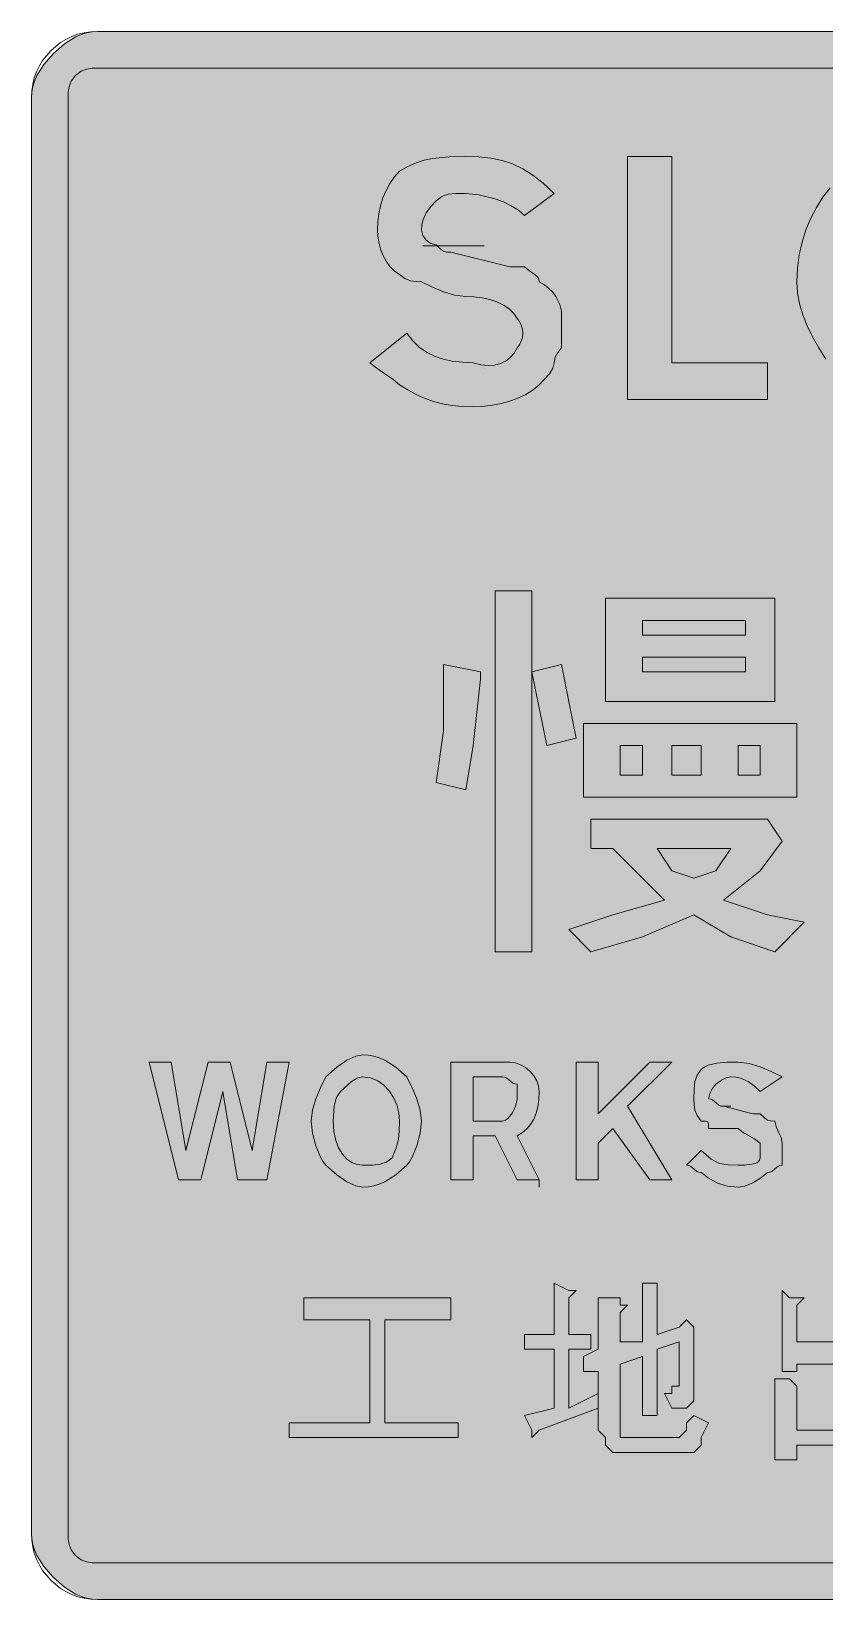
# Model space of a CAD drawing. Header units: metres. Extents: x 149 to 418, y 8 to 263.
# Drawn here: x 149.5 to 278.8, y 7.7 to 263.3 of the extents above; entities that cross this region are included whole.
import ezdxf

# ---------------------------------------------------------------- set-up
doc = ezdxf.new("R2010")
doc.units = ezdxf.units.M
for name, color, linetype, true_color in [('FILL_RED_FF0000', 7, 'Continuous', 0xff0000), ('FILL_WHITE_FFFFFF', 7, 'Continuous', 0xffffff), ('STROKE_RED_FF0000', 7, 'Continuous', 0xff0000), ('STROKE_WHITE_FFFFFF', 7, 'Continuous', 0xffffff)]:
    doc.layers.add(name, color=color, linetype=linetype, true_color=true_color)

msp = doc.modelspace()

# ---------------------------------------------------------------- hatches: boundary and pattern name
at = {"layer": 'FILL_RED_FF0000', "true_color": 0xff0000}
h = msp.add_hatch(color=7, dxfattribs=at)
h.dxf.hatch_style = 1
h.paths.add_polyline_path([(159.39, 13.7), (158.49, 13.83), (157.59, 14.19), (156.69, 14.88), (156, 15.78), (155.64, 16.68), (155.51, 17.58), (155.49, 18.48), (155.49, 252.48), (155.51, 253.38), (155.64, 254.28), (156, 255.18), (156.69, 256.08), (157.59, 256.77), (158.49, 257.13), (159.39, 257.26), (160.29, 257.28), (407.49, 257.28), (409.08, 257.26), (410.34, 257.13), (411.37, 256.77), (412.29, 256.08), (412.98, 255.18), (413.34, 254.28), (413.47, 253.38), (413.49, 252.48), (413.49, 18.48), (413.47, 17.58), (413.34, 16.68), (412.98, 15.78), (412.29, 14.88), (411.37, 14.19), (410.34, 13.83), (409.08, 13.7), (407.49, 13.68), (160.29, 13.68), (159.39, 13.7)])
at = {"layer": 'FILL_WHITE_FFFFFF', "true_color": 0xffffff}
h = msp.add_hatch(color=7, dxfattribs=at)
h.dxf.hatch_style = 1
h.paths.add_polyline_path([(159.39, 7.74), (158.49, 7.9), (157.59, 8.19), (156.69, 8.58), (154.89, 9.7), (153.09, 11.28), (151.51, 13.08), (150.39, 14.88), (150, 15.78), (149.71, 16.68), (149.55, 17.58), (149.49, 18.48), (149.49, 252.48), (149.55, 253.38), (149.71, 254.28), (150, 255.18), (150.39, 256.08), (151.51, 257.88), (153.09, 259.68), (154.89, 261.25), (156.69, 262.38), (157.59, 262.77), (158.49, 263.05), (159.39, 263.22), (160.29, 263.28), (407.49, 263.28), (409.08, 263.26), (410.34, 263.13), (411.37, 262.77), (412.29, 262.08), (413.19, 261.87), (414.09, 261.33), (415.89, 259.68), (416.6, 258.78), (417.09, 257.88), (417.58, 256.98), (418.29, 256.08), (418.29, 252.48), (418.29, 18.48), (418.25, 16.68), (417.99, 14.88), (417.7, 13.98), (417.28, 13.08), (416.68, 12.18), (415.89, 11.28), (414.07, 9.7), (413.13, 9.09), (412.14, 8.58), (411.1, 8.19), (409.98, 7.9), (408.79, 7.74), (407.49, 7.68), (160.29, 7.68), (159.39, 7.74)])
h = msp.add_hatch(color=7, dxfattribs=at)
h.dxf.hatch_style = 1
h.paths.add_polyline_path([(227.49, 224.88), (229.89, 224.88), (230.77, 224.17), (231.54, 223.68), (232.08, 223.19), (232.24, 222.88), (232.29, 222.48), (233.13, 221.98), (233.86, 221.39), (234.48, 220.75), (234.99, 220.08), (235.66, 218.77), (235.89, 217.68), (235.89, 215.28), (235.89, 214.08), (235.89, 212.88), (235.89, 211.68), (235.29, 210.93), (234.88, 210.16), (234.69, 209.28), (234.48, 208.38), (233.94, 207.48), (232.29, 205.68), (231.28, 204.84), (230.1, 204.1), (228.77, 203.49), (227.34, 202.98), (225.86, 202.59), (224.36, 202.3), (222.89, 202.14), (221.49, 202.08), (219.74, 202.14), (218.1, 202.3), (216.53, 202.59), (215.04, 202.98), (213.6, 203.49), (212.21, 204.1), (210.84, 204.84), (209.49, 205.68), (208.4, 206.58), (207.09, 207.48), (205.78, 208.38), (204.69, 209.28), (210.69, 214.08), (211.65, 212.84), (212.71, 211.81), (213.9, 210.98), (215.19, 210.33), (216.6, 209.85), (218.11, 209.52), (219.75, 209.34), (221.49, 209.28), (222.78, 208.94), (223.96, 208.81), (225.03, 208.88), (225.99, 209.13), (226.83, 209.55), (227.56, 210.12), (228.18, 210.84), (228.69, 211.68), (229.08, 212.18), (229.36, 212.77), (229.53, 213.41), (229.59, 214.08), (229.53, 214.75), (229.36, 215.39), (229.08, 215.98), (228.69, 216.48), (228.13, 217.32), (227.38, 218.05), (226.45, 218.67), (225.39, 219.18), (224.21, 219.57), (222.95, 219.85), (221.64, 220.02), (220.29, 220.08), (218.49, 220.29), (216.69, 220.83), (214.89, 221.6), (213.09, 222.48), (212.19, 222.5), (211.29, 222.63), (210.39, 222.99), (209.49, 223.68), (208.65, 224.24), (207.91, 224.97), (207.3, 225.85), (206.79, 226.83), (206.4, 227.86), (206.11, 228.91), (205.95, 229.93), (205.89, 230.88), (205.95, 232.23), (206.11, 233.56), (206.4, 234.87), (206.79, 236.13), (207.3, 237.34), (207.91, 238.47), (208.65, 239.53), (209.49, 240.48), (210.84, 241.27), (212.19, 241.87), (213.54, 242.29), (214.89, 242.58), (217.59, 242.84), (220.29, 242.88), (222.43, 242.82), (224.4, 242.62), (226.22, 242.25), (227.94, 241.68), (229.61, 240.89), (231.26, 239.84), (232.94, 238.52), (234.69, 236.88), (229.89, 233.28), (228.89, 234.12), (227.71, 234.85), (226.43, 235.47), (225.09, 235.98), (222.46, 236.65), (220.29, 236.88), (218.7, 236.86), (217.44, 236.73), (216.41, 236.37), (215.49, 235.68), (214.61, 234.76), (213.84, 233.73), (213.3, 232.47), (213.14, 231.73), (213.09, 230.88), (213.3, 230), (213.84, 229.23), (214.61, 228.69), (215.49, 228.48), (216.2, 227.79), (216.69, 227.43), (217.18, 227.3), (217.89, 227.28), (227.49, 224.88)])
h = msp.add_hatch(color=7, dxfattribs=at)
h.dxf.hatch_style = 1
h.paths.add_polyline_path([(246.69, 242.88), (253.89, 242.88), (253.89, 209.28), (269.49, 209.28), (269.49, 203.28), (246.69, 203.28), (246.69, 242.88)])
h = msp.add_hatch(color=7, dxfattribs=at)
h.dxf.hatch_style = 1
h.paths.add_polyline_path([(295.87, 243.65), (297.63, 243.13), (299.34, 242.43), (301, 241.56), (302.58, 240.54), (304.09, 239.37), (305.49, 238.08), (306.73, 236.28), (307.76, 234.46), (308.59, 232.62), (309.24, 230.73), (309.72, 228.79), (310.05, 226.77), (310.23, 224.68), (310.29, 222.48), (310.21, 220.47), (309.96, 218.5), (309.55, 216.59), (309, 214.74), (308.29, 212.96), (307.44, 211.28), (306.46, 209.7), (305.34, 208.23), (304.1, 206.89), (302.73, 205.69), (301.25, 204.64), (299.66, 203.75), (297.96, 203.04), (296.16, 202.51), (294.27, 202.19), (292.29, 202.08), (290.89, 202.14), (289.4, 202.34), (287.86, 202.71), (286.29, 203.28), (284.72, 204.07), (283.18, 205.12), (281.69, 206.44), (280.29, 208.08), (279, 209.88), (277.83, 211.68), (276.81, 213.48), (275.94, 215.28), (275.24, 217.08), (274.72, 218.88), (274.4, 220.68), (274.29, 222.48), (274.39, 224.7), (274.67, 226.85), (275.13, 228.93), (275.75, 230.92), (276.53, 232.81), (277.45, 234.59), (278.51, 236.25), (279.69, 237.78), (280.98, 239.17), (282.38, 240.41), (283.86, 241.49), (285.43, 242.39), (287.06, 243.11), (288.76, 243.64), (290.51, 243.97), (292.29, 244.08), (294.09, 243.97), (295.87, 243.65)])
h.paths.add_polyline_path([(290.49, 237.84), (289.59, 237.51), (288.69, 237.03), (287.79, 236.38), (286.89, 235.55), (285.99, 234.52), (285.09, 233.28), (284.25, 232.27), (283.52, 231.09), (282.9, 229.76), (282.39, 228.33), (282, 226.85), (281.71, 225.35), (281.55, 223.88), (281.49, 222.48), (281.55, 221.13), (281.71, 219.79), (281.97, 218.48), (282.33, 217.19), (283.33, 214.76), (283.94, 213.63), (284.64, 212.58), (285.41, 211.61), (286.24, 210.74), (287.13, 209.97), (288.07, 209.32), (289.07, 208.79), (290.1, 208.4), (291.18, 208.16), (292.29, 208.08), (293.59, 208.14), (294.78, 208.32), (295.9, 208.65), (296.94, 209.13), (297.93, 209.78), (298.87, 210.61), (299.79, 211.64), (300.69, 212.88), (301.53, 213.83), (302.27, 214.89), (302.88, 216.02), (303.39, 217.23), (303.78, 218.49), (304.06, 219.8), (304.23, 221.13), (304.29, 222.48), (304.23, 224.04), (304.07, 225.56), (303.8, 227.04), (303.43, 228.46), (302.96, 229.82), (302.39, 231.11), (301.73, 232.31), (300.99, 233.43), (300.16, 234.45), (299.25, 235.36), (298.26, 236.15), (297.2, 236.82), (296.07, 237.36), (294.87, 237.75), (293.61, 238), (292.29, 238.08), (291.39, 238.02), (290.49, 237.84)], flags=16)
h = msp.add_hatch(color=7, dxfattribs=at)
h.dxf.hatch_style = 1
h.paths.add_polyline_path([(231.09, 172.08), (231.09, 170.88), (231.09, 169.68), (231.09, 113.28), (225.09, 113.28), (225.09, 172.08), (231.09, 172.08)])
h = msp.add_hatch(color=7, dxfattribs=at)
h.dxf.hatch_style = 1
h.paths.add_polyline_path([(243.09, 154.08), (243.09, 170.88), (270.69, 170.88), (270.69, 154.08), (243.09, 154.08)])
h.paths.add_polyline_path([(249.09, 167.28), (249.09, 164.88), (265.89, 164.88), (265.89, 167.28), (249.09, 167.28)], flags=16)
h.paths.add_polyline_path([(265.89, 161.28), (249.09, 161.28), (249.09, 158.88), (265.89, 158.88), (265.89, 161.28)], flags=16)
h = msp.add_hatch(color=7, dxfattribs=at)
h.dxf.hatch_style = 1
h.paths.add_polyline_path([(216.69, 149.28), (216.69, 160.08), (222.69, 158.88), (222.69, 157.68), (221.49, 146.88), (220.29, 139.68), (215.49, 140.88), (216.69, 149.28)])
h = msp.add_hatch(color=7, dxfattribs=at)
h.dxf.hatch_style = 1
h.paths.add_polyline_path([(237.09, 154.08), (238.29, 148.08), (233.49, 146.88), (231.09, 158.88), (235.89, 160.08), (237.09, 154.08)])
h = msp.add_hatch(color=7, dxfattribs=at)
h.dxf.hatch_style = 1
h.paths.add_polyline_path([(239.49, 150.48), (274.29, 150.48), (274.29, 138.48), (239.49, 138.48), (239.49, 150.48)])
h.paths.add_polyline_path([(253.89, 142.08), (258.69, 142.08), (258.69, 146.88), (253.89, 146.88), (253.89, 142.08)], flags=16)
h.paths.add_polyline_path([(245.49, 146.88), (245.49, 142.08), (249.09, 142.08), (249.09, 146.88), (245.49, 146.88)], flags=16)
h.paths.add_polyline_path([(268.29, 146.88), (264.69, 146.88), (264.69, 142.08), (268.29, 142.08), (268.29, 146.88)], flags=16)
h = msp.add_hatch(color=7, dxfattribs=at)
h.dxf.hatch_style = 1
h.paths.add_polyline_path([(269.49, 134.88), (271.89, 131.28), (268.29, 126.48), (262.29, 121.68), (269.49, 119.28), (275.49, 118.08), (270.69, 113.28), (263.49, 115.68), (257.49, 119.28), (249.09, 115.68), (240.69, 113.28), (237.09, 116.88), (244.29, 119.28), (252.69, 121.68), (249.09, 125.28), (244.29, 130.08), (240.69, 130.08), (240.69, 134.88), (268.29, 134.88), (269.49, 134.88)])
h.paths.add_polyline_path([(257.49, 125.28), (261.09, 126.48), (263.49, 130.08), (251.49, 130.08), (253.89, 126.48), (257.49, 125.28)], flags=16)
h = msp.add_hatch(color=7, dxfattribs=at)
h.dxf.hatch_style = 1
h.paths.add_polyline_path([(177.09, 76.08), (173.49, 76.08), (168.69, 95.28), (172.29, 95.28), (174.69, 80.88), (178.29, 95.28), (181.89, 95.28), (185.49, 80.88), (187.89, 95.28), (191.49, 95.28), (187.89, 76.08), (183.09, 76.08), (180.69, 90.48), (177.09, 76.08)])
h = msp.add_hatch(color=7, dxfattribs=at)
h.dxf.hatch_style = 1
h.paths.add_polyline_path([(205.29, 96.25), (206.19, 95.97), (207.09, 95.58), (208.89, 94.45), (210.69, 92.88), (211.57, 91.08), (212.34, 89.28), (212.88, 87.48), (213.09, 85.68), (212.88, 83.71), (212.34, 81.63), (211.57, 79.77), (211.14, 79.04), (210.69, 78.48), (208.89, 76.9), (207.09, 75.78), (206.19, 75.39), (205.29, 75.1), (204.39, 74.94), (203.49, 74.88), (202.38, 75.1), (200.94, 75.78), (199.27, 76.9), (197.49, 78.48), (197.04, 79.04), (196.61, 79.77), (195.84, 81.63), (195.3, 83.71), (195.09, 85.68), (195.3, 87.48), (195.84, 89.28), (196.61, 91.08), (197.49, 92.88), (199.27, 94.45), (200.94, 95.58), (202.38, 96.25), (203.49, 96.48), (204.39, 96.42), (205.29, 96.25)])
h.paths.add_polyline_path([(201.69, 92.13), (199.89, 90.48), (199.49, 89.98), (199.2, 89.39), (198.84, 88.08), (198.69, 85.68), (198.8, 83.99), (199.1, 82.53), (199.58, 81.29), (200.19, 80.28), (200.92, 79.49), (201.73, 78.93), (202.59, 78.59), (203.49, 78.48), (205.08, 78.5), (206.34, 78.63), (207.37, 78.99), (208.29, 79.68), (208.98, 81.29), (209.34, 82.68), (209.47, 84.07), (209.49, 85.68), (209.38, 87.02), (209.06, 88.32), (208.54, 89.54), (207.84, 90.63), (206.97, 91.55), (205.95, 92.26), (204.78, 92.72), (203.49, 92.88), (202.59, 92.67), (201.69, 92.13)], flags=16)
h = msp.add_hatch(color=7, dxfattribs=at)
h.dxf.hatch_style = 1
h.paths.add_polyline_path([(225.09, 83.28), (221.49, 83.28), (221.49, 76.08), (217.89, 76.08), (217.89, 95.28), (227.49, 95.28), (228.39, 95.17), (229.25, 94.87), (230.06, 94.39), (230.79, 93.78), (231.4, 93.05), (231.88, 92.24), (232.18, 91.38), (232.29, 90.48), (232.23, 89.19), (232.06, 88), (231.78, 86.94), (231.39, 85.98), (230.88, 85.14), (230.26, 84.4), (229.53, 83.79), (228.69, 83.28), (232.29, 76.08), (228.69, 76.08), (225.09, 83.28)])
h.paths.add_polyline_path([(226.74, 85.79), (227.17, 86.07), (227.94, 87.03), (228.48, 88.21), (228.69, 89.28), (228.69, 91.68), (228.29, 91.73), (227.98, 91.87), (227.49, 92.28), (227, 92.69), (226.69, 92.83), (226.29, 92.88), (221.49, 92.88), (221.49, 85.68), (226.29, 85.68), (226.74, 85.79)], flags=16)
h = msp.add_hatch(color=7, dxfattribs=at)
h.dxf.hatch_style = 1
h.paths.add_polyline_path([(253.89, 76.08), (250.29, 76.08), (244.29, 84.48), (241.89, 82.08), (241.89, 76.08), (238.29, 76.08), (238.29, 95.28), (241.89, 95.28), (241.89, 86.88), (250.29, 95.28), (253.89, 95.28), (246.69, 88.08), (253.89, 76.08)])
h = msp.add_hatch(color=7, dxfattribs=at)
h.dxf.hatch_style = 1
h.paths.add_polyline_path([(267.09, 86.88), (268.29, 86.88), (269, 86.19), (269.49, 85.83), (269.98, 85.7), (270.69, 85.68), (270.88, 84.78), (271.29, 83.88), (271.7, 82.98), (271.89, 82.08), (271.89, 80.88), (271.89, 79.68), (271.89, 78.48), (271.49, 78.43), (271.18, 78.29), (270.69, 77.88), (270.2, 77.47), (269.89, 77.33), (269.49, 77.28), (268.4, 76.4), (267.09, 75.63), (265.78, 75.09), (264.69, 74.88), (262.91, 75.09), (261.24, 75.63), (259.8, 76.4), (258.69, 77.28), (258.29, 77.33), (257.98, 77.47), (257.49, 77.88), (257, 78.29), (256.69, 78.43), (256.29, 78.48), (258.69, 80.88), (260.3, 79.49), (261.01, 79.07), (261.69, 78.78), (263.08, 78.52), (264.69, 78.48), (265.76, 78.5), (266.94, 78.63), (267.47, 78.77), (267.9, 78.99), (268.18, 79.28), (268.29, 79.68), (268.29, 82.08), (267.39, 82.79), (266.49, 83.28), (265.59, 83.77), (264.69, 84.48), (259.89, 84.48), (259.87, 85.17), (259.74, 85.53), (259.38, 85.66), (258.69, 85.68), (258, 86.58), (257.64, 87.48), (257.51, 88.38), (257.49, 89.28), (257.51, 90.87), (257.64, 92.13), (258, 93.16), (258.69, 94.08), (259.19, 94.48), (259.8, 94.77), (261.24, 95.13), (262.91, 95.26), (264.69, 95.28), (266.49, 95.07), (268.29, 94.53), (270.09, 93.76), (271.89, 92.88), (268.29, 90.48), (267.37, 91.36), (266.34, 92.13), (265.08, 92.67), (264.34, 92.83), (263.49, 92.88), (262.74, 92.73), (261.97, 92.37), (261.09, 91.68), (260.49, 90.93), (260.08, 90.16), (259.89, 89.28), (260.29, 89.23), (260.6, 89.09), (261.09, 88.68), (261.58, 88.27), (261.89, 88.13), (262.29, 88.08), (267.09, 86.88)])
h = msp.add_hatch(color=7, dxfattribs=at)
h.dxf.hatch_style = 1
h.paths.add_polyline_path([(229.89, 50.88), (234.69, 50.88), (234.69, 59.28), (237.09, 58.08), (238.29, 58.08), (237.09, 56.88), (237.09, 50.88), (240.69, 50.88), (240.69, 48.48), (237.09, 48.48), (237.09, 38.88), (241.89, 41.28), (241.89, 38.88), (232.29, 35.28), (231.09, 34.08), (231.09, 35.28), (229.89, 37.68), (234.69, 38.88), (234.69, 48.48), (229.89, 48.48), (229.89, 50.88)])
h = msp.add_hatch(color=7, dxfattribs=at)
h.dxf.hatch_style = 1
h.paths.add_polyline_path([(251.49, 50.88), (255.09, 52.08), (256.29, 53.28), (257.49, 52.08), (257.49, 42.48), (257.49, 41.28), (257.49, 40.08), (256.29, 38.88), (255.09, 38.88), (253.89, 38.88), (252.69, 41.28), (253.89, 41.28), (253.89, 42.48), (255.09, 42.48), (255.09, 43.68), (255.09, 44.88), (255.09, 49.68), (251.49, 48.48), (251.49, 37.68), (249.09, 37.68), (249.09, 47.28), (245.49, 46.08), (245.49, 35.28), (245.49, 34.08), (246.69, 34.08), (247.89, 34.08), (253.89, 34.08), (255.09, 34.08), (256.29, 35.28), (256.29, 36.48), (257.49, 37.68), (259.89, 36.48), (258.69, 34.08), (258.69, 32.88), (257.49, 31.68), (255.09, 31.68), (246.69, 31.68), (244.29, 31.68), (243.09, 32.88), (243.09, 34.08), (241.89, 35.28), (241.89, 44.88), (239.49, 44.88), (239.49, 47.28), (241.89, 48.48), (241.89, 56.88), (245.49, 56.88), (245.49, 55.68), (246.69, 55.68), (245.49, 54.48), (245.49, 49.68), (249.09, 49.68), (249.09, 59.28), (251.49, 59.28), (251.49, 58.08), (251.49, 50.88)])
h = msp.add_hatch(color=7, dxfattribs=at)
h.dxf.hatch_style = 1
h.paths.add_polyline_path([(274.29, 56.88), (275.49, 56.88), (274.29, 55.68), (274.29, 49.68), (282.69, 49.68), (282.69, 60.48), (285.09, 59.28), (286.29, 59.28), (285.09, 58.08), (285.09, 49.68), (293.49, 49.68), (293.49, 58.08), (294.69, 56.88), (295.89, 56.88), (297.09, 56.88), (295.89, 55.68), (295.89, 44.88), (293.49, 44.88), (293.49, 46.08), (285.09, 46.08), (285.09, 35.28), (293.49, 35.28), (293.49, 43.68), (295.89, 42.48), (297.09, 42.48), (297.09, 41.28), (297.09, 30.48), (293.49, 30.48), (293.49, 32.88), (274.29, 32.88), (274.29, 30.48), (270.69, 30.48), (270.69, 43.68), (273.09, 43.68), (274.29, 42.48), (274.29, 41.28), (274.29, 35.28), (282.69, 35.28), (282.69, 46.08), (274.29, 46.08), (274.29, 44.88), (271.89, 44.88), (271.89, 58.08), (273.09, 56.88), (274.29, 56.88)])
h = msp.add_hatch(color=7, dxfattribs=at)
h.dxf.hatch_style = 1
h.paths.add_polyline_path([(217.89, 56.88), (217.89, 53.28), (207.09, 53.28), (207.09, 36.48), (219.09, 36.48), (219.09, 34.08), (191.49, 34.08), (191.49, 36.48), (204.69, 36.48), (204.69, 53.28), (193.89, 53.28), (193.89, 56.88), (217.89, 56.88)])

# ---------------------------------------------------------------- linework, layer by layer
at = {"layer": 'FILL_RED_FF0000', "lineweight": 0, "true_color": 0xff0000}
msp.add_lwpolyline([(407.49, 13.68), (160.29, 13.68), (159.39, 13.7), (158.49, 13.83), (157.59, 14.19), (156.69, 14.88), (156, 15.78), (155.64, 16.68), (155.51, 17.58), (155.49, 18.48), (155.49, 252.48), (155.51, 253.38), (155.64, 254.28), (156, 255.18), (156.69, 256.08), (157.59, 256.77), (158.49, 257.13), (159.39, 257.26), (160.29, 257.28), (407.49, 257.28)], dxfattribs=at)
at = {"layer": 'FILL_WHITE_FFFFFF', "lineweight": 0, "true_color": 0xffffff}
for points in [[(407.49, 7.68), (160.29, 7.68), (159.39, 7.74), (158.49, 7.9), (157.59, 8.19), (156.69, 8.58), (154.89, 9.7), (153.09, 11.28), (151.51, 13.08), (150.39, 14.88), (150, 15.78), (149.71, 16.68), (149.55, 17.58), (149.49, 18.48), (149.49, 252.48), (149.55, 253.38), (149.71, 254.28), (150, 255.18), (150.39, 256.08), (151.51, 257.88), (153.09, 259.68), (154.89, 261.25), (156.69, 262.38), (157.59, 262.77), (158.49, 263.05), (159.39, 263.22), (160.29, 263.28), (407.49, 263.28)], [(279, 209.88), (277.83, 211.68), (276.81, 213.48), (275.94, 215.28), (275.24, 217.08), (274.72, 218.88), (274.4, 220.68), (274.29, 222.48), (274.39, 224.7), (274.67, 226.85), (275.13, 228.93), (275.75, 230.92), (276.53, 232.81), (277.45, 234.59), (278.51, 236.25), (279.69, 237.78)], [(282.69, 46.08), (274.29, 46.08), (274.29, 44.88), (271.89, 44.88), (271.89, 58.08), (273.09, 56.88), (274.29, 56.88), (275.49, 56.88), (274.29, 55.68), (274.29, 49.68), (282.69, 49.68)], [(293.49, 32.88), (274.29, 32.88), (274.29, 30.48), (270.69, 30.48), (270.69, 43.68), (273.09, 43.68), (274.29, 42.48), (274.29, 41.28), (274.29, 35.28), (282.69, 35.28)]]:
    msp.add_lwpolyline(points, dxfattribs=at)
for points in [[(227.49, 224.88), (229.89, 224.88), (230.77, 224.17), (231.54, 223.68), (232.08, 223.19), (232.24, 222.88), (232.29, 222.48), (233.13, 221.98), (233.86, 221.39), (234.48, 220.75), (234.99, 220.08), (235.66, 218.77), (235.89, 217.68), (235.89, 215.28), (235.89, 214.08), (235.89, 212.88), (235.89, 211.68), (235.29, 210.93), (234.88, 210.16), (234.69, 209.28), (234.48, 208.38), (233.94, 207.48), (232.29, 205.68), (231.28, 204.84), (230.1, 204.1), (228.77, 203.49), (227.34, 202.98), (225.86, 202.59), (224.36, 202.3), (222.89, 202.14), (221.49, 202.08), (219.74, 202.14), (218.1, 202.3), (216.53, 202.59), (215.04, 202.98), (213.6, 203.49), (212.21, 204.1), (210.84, 204.84), (209.49, 205.68), (208.4, 206.58), (207.09, 207.48), (205.78, 208.38), (204.69, 209.28), (210.69, 214.08), (211.65, 212.84), (212.71, 211.81), (213.9, 210.98), (215.19, 210.33), (216.6, 209.85), (218.11, 209.52), (219.75, 209.34), (221.49, 209.28), (222.78, 208.94), (223.96, 208.81), (225.03, 208.88), (225.99, 209.13), (226.83, 209.55), (227.56, 210.12), (228.18, 210.84), (228.69, 211.68), (229.08, 212.18), (229.36, 212.77), (229.53, 213.41), (229.59, 214.08), (229.53, 214.75), (229.36, 215.39), (229.08, 215.98), (228.69, 216.48), (228.13, 217.32), (227.38, 218.05), (226.45, 218.67), (225.39, 219.18), (224.21, 219.57), (222.95, 219.85), (221.64, 220.02), (220.29, 220.08), (218.49, 220.29), (216.69, 220.83), (214.89, 221.6), (213.09, 222.48), (212.19, 222.5), (211.29, 222.63), (210.39, 222.99), (209.49, 223.68), (208.65, 224.24), (207.91, 224.97), (207.3, 225.85), (206.79, 226.83), (206.4, 227.86), (206.11, 228.91), (205.95, 229.93), (205.89, 230.88), (205.95, 232.23), (206.11, 233.56), (206.4, 234.87), (206.79, 236.13), (207.3, 237.34), (207.91, 238.47), (208.65, 239.53), (209.49, 240.48), (210.84, 241.27), (212.19, 241.87), (213.54, 242.29), (214.89, 242.58), (217.59, 242.84), (220.29, 242.88), (222.43, 242.82), (224.4, 242.62), (226.22, 242.25), (227.94, 241.68), (229.61, 240.89), (231.26, 239.84), (232.94, 238.52), (234.69, 236.88), (229.89, 233.28), (228.89, 234.12), (227.71, 234.85), (226.43, 235.47), (225.09, 235.98), (222.46, 236.65), (220.29, 236.88), (218.7, 236.86), (217.44, 236.73), (216.41, 236.37), (215.49, 235.68), (214.61, 234.76), (213.84, 233.73), (213.3, 232.47), (213.14, 231.73), (213.09, 230.88), (213.3, 230), (213.84, 229.23), (214.61, 228.69), (215.49, 228.48), (216.2, 227.79), (216.69, 227.43), (217.18, 227.3), (217.89, 227.28)], [(246.69, 242.88), (253.89, 242.88), (253.89, 209.28), (269.49, 209.28), (269.49, 203.28), (246.69, 203.28)], [(231.09, 172.08), (231.09, 170.88), (231.09, 169.68), (231.09, 113.28), (225.09, 113.28), (225.09, 172.08)], [(243.09, 154.08), (243.09, 170.88), (270.69, 170.88), (270.69, 154.08)], [(249.09, 167.28), (249.09, 164.88), (265.89, 164.88), (265.89, 167.28)], [(265.89, 161.28), (249.09, 161.28), (249.09, 158.88), (265.89, 158.88)], [(216.69, 149.28), (216.69, 160.08), (222.69, 158.88), (222.69, 157.68), (221.49, 146.88), (220.29, 139.68), (215.49, 140.88)], [(237.09, 154.08), (238.29, 148.08), (233.49, 146.88), (231.09, 158.88), (235.89, 160.08)], [(239.49, 150.48), (274.29, 150.48), (274.29, 138.48), (239.49, 138.48)], [(245.49, 146.88), (245.49, 142.08), (249.09, 142.08), (249.09, 146.88)], [(253.89, 142.08), (258.69, 142.08), (258.69, 146.88), (253.89, 146.88)], [(268.29, 146.88), (264.69, 146.88), (264.69, 142.08), (268.29, 142.08)], [(269.49, 134.88), (271.89, 131.28), (268.29, 126.48), (262.29, 121.68), (269.49, 119.28), (275.49, 118.08), (270.69, 113.28), (263.49, 115.68), (257.49, 119.28), (249.09, 115.68), (240.69, 113.28), (237.09, 116.88), (244.29, 119.28), (252.69, 121.68), (249.09, 125.28), (244.29, 130.08), (240.69, 130.08), (240.69, 134.88), (268.29, 134.88)], [(257.49, 125.28), (261.09, 126.48), (263.49, 130.08), (251.49, 130.08), (253.89, 126.48)], [(177.09, 76.08), (173.49, 76.08), (168.69, 95.28), (172.29, 95.28), (174.69, 80.88), (178.29, 95.28), (181.89, 95.28), (185.49, 80.88), (187.89, 95.28), (191.49, 95.28), (187.89, 76.08), (183.09, 76.08), (180.69, 90.48)], [(205.29, 96.25), (206.19, 95.97), (207.09, 95.58), (208.89, 94.45), (210.69, 92.88), (211.57, 91.08), (212.34, 89.28), (212.88, 87.48), (213.09, 85.68), (212.88, 83.71), (212.34, 81.63), (211.57, 79.77), (211.14, 79.04), (210.69, 78.48), (208.89, 76.9), (207.09, 75.78), (206.19, 75.39), (205.29, 75.1), (204.39, 74.94), (203.49, 74.88), (202.38, 75.1), (200.94, 75.78), (199.27, 76.9), (197.49, 78.48), (197.04, 79.04), (196.61, 79.77), (195.84, 81.63), (195.3, 83.71), (195.09, 85.68), (195.3, 87.48), (195.84, 89.28), (196.61, 91.08), (197.49, 92.88), (199.27, 94.45), (200.94, 95.58), (202.38, 96.25), (203.49, 96.48), (204.39, 96.42)], [(225.09, 83.28), (221.49, 83.28), (221.49, 76.08), (217.89, 76.08), (217.89, 95.28), (227.49, 95.28), (228.39, 95.17), (229.25, 94.87), (230.06, 94.39), (230.79, 93.78), (231.4, 93.05), (231.88, 92.24), (232.18, 91.38), (232.29, 90.48), (232.23, 89.19), (232.06, 88), (231.78, 86.94), (231.39, 85.98), (230.88, 85.14), (230.26, 84.4), (229.53, 83.79), (228.69, 83.28), (232.29, 76.08), (228.69, 76.08)], [(253.89, 76.08), (250.29, 76.08), (244.29, 84.48), (241.89, 82.08), (241.89, 76.08), (238.29, 76.08), (238.29, 95.28), (241.89, 95.28), (241.89, 86.88), (250.29, 95.28), (253.89, 95.28), (246.69, 88.08)], [(267.09, 86.88), (268.29, 86.88), (269, 86.19), (269.49, 85.83), (269.98, 85.7), (270.69, 85.68), (270.88, 84.78), (271.29, 83.88), (271.7, 82.98), (271.89, 82.08), (271.89, 80.88), (271.89, 79.68), (271.89, 78.48), (271.49, 78.43), (271.18, 78.29), (270.69, 77.88), (270.2, 77.47), (269.89, 77.33), (269.49, 77.28), (268.4, 76.4), (267.09, 75.63), (265.78, 75.09), (264.69, 74.88), (262.91, 75.09), (261.24, 75.63), (259.8, 76.4), (258.69, 77.28), (258.29, 77.33), (257.98, 77.47), (257.49, 77.88), (257, 78.29), (256.69, 78.43), (256.29, 78.48), (258.69, 80.88), (260.3, 79.49), (261.01, 79.07), (261.69, 78.78), (263.08, 78.52), (264.69, 78.48), (265.76, 78.5), (266.94, 78.63), (267.47, 78.77), (267.9, 78.99), (268.18, 79.28), (268.29, 79.68), (268.29, 82.08), (267.39, 82.79), (266.49, 83.28), (265.59, 83.77), (264.69, 84.48), (259.89, 84.48), (259.87, 85.17), (259.74, 85.53), (259.38, 85.66), (258.69, 85.68), (258, 86.58), (257.64, 87.48), (257.51, 88.38), (257.49, 89.28), (257.51, 90.87), (257.64, 92.13), (258, 93.16), (258.69, 94.08), (259.19, 94.48), (259.8, 94.77), (261.24, 95.13), (262.91, 95.26), (264.69, 95.28), (266.49, 95.07), (268.29, 94.53), (270.09, 93.76), (271.89, 92.88), (268.29, 90.48), (267.37, 91.36), (266.34, 92.13), (265.08, 92.67), (264.34, 92.83), (263.49, 92.88), (262.74, 92.73), (261.97, 92.37), (261.09, 91.68), (260.49, 90.93), (260.08, 90.16), (259.89, 89.28), (260.29, 89.23), (260.6, 89.09), (261.09, 88.68), (261.58, 88.27), (261.89, 88.13), (262.29, 88.08)], [(201.69, 92.13), (199.89, 90.48), (199.49, 89.98), (199.2, 89.39), (198.84, 88.08), (198.69, 85.68), (198.8, 83.99), (199.1, 82.53), (199.58, 81.29), (200.19, 80.28), (200.92, 79.49), (201.73, 78.93), (202.59, 78.59), (203.49, 78.48), (205.08, 78.5), (206.34, 78.63), (207.37, 78.99), (208.29, 79.68), (208.98, 81.29), (209.34, 82.68), (209.47, 84.07), (209.49, 85.68), (209.38, 87.02), (209.06, 88.32), (208.54, 89.54), (207.84, 90.63), (206.97, 91.55), (205.95, 92.26), (204.78, 92.72), (203.49, 92.88), (202.59, 92.67)], [(226.74, 85.79), (227.17, 86.07), (227.94, 87.03), (228.48, 88.21), (228.69, 89.28), (228.69, 91.68), (228.29, 91.73), (227.98, 91.87), (227.49, 92.28), (227, 92.69), (226.69, 92.83), (226.29, 92.88), (221.49, 92.88), (221.49, 85.68), (226.29, 85.68)], [(229.89, 50.88), (234.69, 50.88), (234.69, 59.28), (237.09, 58.08), (238.29, 58.08), (237.09, 56.88), (237.09, 50.88), (240.69, 50.88), (240.69, 48.48), (237.09, 48.48), (237.09, 38.88), (241.89, 41.28), (241.89, 38.88), (232.29, 35.28), (231.09, 34.08), (231.09, 35.28), (229.89, 37.68), (234.69, 38.88), (234.69, 48.48), (229.89, 48.48)], [(251.49, 50.88), (255.09, 52.08), (256.29, 53.28), (257.49, 52.08), (257.49, 42.48), (257.49, 41.28), (257.49, 40.08), (256.29, 38.88), (255.09, 38.88), (253.89, 38.88), (252.69, 41.28), (253.89, 41.28), (253.89, 42.48), (255.09, 42.48), (255.09, 43.68), (255.09, 44.88), (255.09, 49.68), (251.49, 48.48), (251.49, 37.68), (249.09, 37.68), (249.09, 47.28), (245.49, 46.08), (245.49, 35.28), (245.49, 34.08), (246.69, 34.08), (247.89, 34.08), (253.89, 34.08), (255.09, 34.08), (256.29, 35.28), (256.29, 36.48), (257.49, 37.68), (259.89, 36.48), (258.69, 34.08), (258.69, 32.88), (257.49, 31.68), (255.09, 31.68), (246.69, 31.68), (244.29, 31.68), (243.09, 32.88), (243.09, 34.08), (241.89, 35.28), (241.89, 44.88), (239.49, 44.88), (239.49, 47.28), (241.89, 48.48), (241.89, 56.88), (245.49, 56.88), (245.49, 55.68), (246.69, 55.68), (245.49, 54.48), (245.49, 49.68), (249.09, 49.68), (249.09, 59.28), (251.49, 59.28), (251.49, 58.08)], [(217.89, 56.88), (217.89, 53.28), (207.09, 53.28), (207.09, 36.48), (219.09, 36.48), (219.09, 34.08), (191.49, 34.08), (191.49, 36.48), (204.69, 36.48), (204.69, 53.28), (193.89, 53.28), (193.89, 56.88)]]:
    msp.add_lwpolyline(points, close=True, dxfattribs=at)
at = {"layer": 'STROKE_RED_FF0000', "lineweight": 0, "true_color": 0xff0000}
msp.add_lwpolyline([(407.49, 263.28), (160.29, 263.28), (159.18, 263.22), (158.1, 263.06), (157.07, 262.8), (156.07, 262.44), (155.13, 261.98), (154.24, 261.44), (152.64, 260.13), (151.33, 258.53), (150.79, 257.64), (150.33, 256.7), (149.97, 255.7), (149.71, 254.67), (149.55, 253.59), (149.49, 252.48), (149.49, 18.48), (149.55, 17.37), (149.71, 16.29), (149.97, 15.26), (150.33, 14.26), (150.79, 13.32), (151.33, 12.43), (152.64, 10.83), (154.24, 9.52), (155.13, 8.98), (156.07, 8.52), (157.07, 8.16), (158.1, 7.9), (159.18, 7.74), (160.29, 7.68), (407.49, 7.68)], dxfattribs=at)
at = {"layer": 'STROKE_WHITE_FFFFFF', "lineweight": 0, "true_color": 0xffffff}
for points in [[(213.29, 228.32), (223.29, 228.32)], [(223.29, 208.32), (223.29, 208.32)], [(262.29, 88.08), (263.49, 88.08), (262.29, 88.08)], [(232.29, 76.08), (232.29, 74.88), (232.29, 76.08)]]:
    msp.add_lwpolyline(points, dxfattribs=at)

doc.saveas('drawing.dxf')
